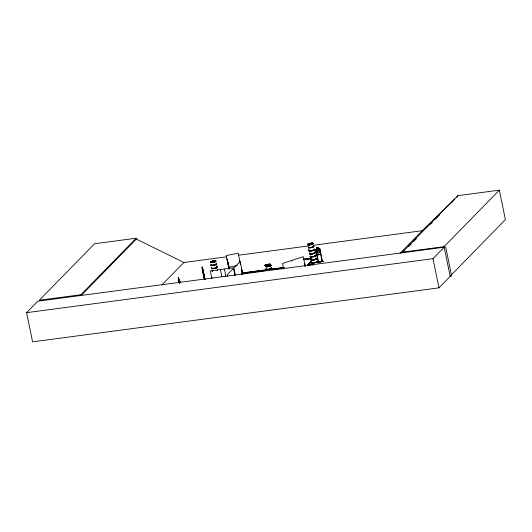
<?xml version="1.0" encoding="UTF-8"?>
<svg xmlns="http://www.w3.org/2000/svg" width="532" height="532" viewBox="0 0 532 532"><rect width="100%" height="100%" fill="white"/><g stroke="black" fill="none" stroke-linecap="round" stroke-linejoin="round"><path stroke-width="0.8" d="M178.28 277.611L179.098 282.073M179.038 280.823L179.051 279.134L179.75 282.977M202.373 268.354L203.503 272.923L203.397 271.912M320.483 254.203L320.63 252.707M317.398 262.176L318.568 262.921M212.587 262.269L212.7 262.476M214.077 261.126L213.279 261.378L213.791 261.119M213.385 261.405L214.07 261.252M267.403 266.712L267.782 266.565L267.357 266.618M267.815 266.579L267.51 266.452M268.746 265.302L268.374 265.468L268.886 265.475M268.653 265.255L269.172 265.335L268.82 265.448M309.657 244.853L310.076 244.806M310.741 243.523L311.493 243.55L311.067 243.463M318.369 248.703L319.34 248.457L319.898 248.856L320.543 254.249L317.178 255.087L316.394 253.784L315.609 249.927L316.939 249.069M315.669 249.947L316.048 249.348L319.326 248.511M316.986 249.096L316.374 249.754L316.926 252.434L317.87 253.405L319.2 253.066L319.679 251.736L319.127 249.056L318.316 248.757M211.783 277.943L212.135 277.937M234.486 274.931L234.838 274.918M241.395 268.7L242.047 271.965M26.6 312.663L37.805 301.205L444.193 247.2L432.988 258.658L26.6 312.663L32.592 341.85L438.98 287.845L450.185 276.387L444.08 246.655L499.349 190.15L505.4 219.643L450.132 276.148M136.172 238.216L94.57 243.742L39.308 300.248L80.904 294.721L136.172 238.216L136.345 239.068L183.886 262.482L226.732 256.79M136.345 239.068L81.077 295.573L80.904 294.721M161.828 285.032L184.012 262.349M233.495 268.321L227.164 274.798L227.483 276.354M241.442 274.326L242.592 273.149M291.942 260.919L292.248 261.046M311.659 261.744L308.779 264.69L307.942 264.803L311.32 260.906M307.942 264.803L310.821 261.857M309.75 265.096L308.021 264.584L311.586 261.378M400.017 253.378L422.202 230.702L454.887 199.094M404.32 250.964L402.598 252.727L402.485 252.181L457.746 195.676L499.349 190.15M408.35 246.841L411.229 243.902M413.53 241.548L416.41 238.602M430.228 224.477L432.529 222.123M435.409 219.177L439.439 215.061M451.528 202.699L453.257 200.936M456.669 197.372L457.859 196.222L457.746 195.676M318.748 262.642L317.571 261.897L318.808 262.888M213.279 261.332L213.631 261.232M212.733 262.369L212.421 262.476M268.427 265.342L268.72 265.235M268.534 265.382L268.966 265.488M315.895 250.831L316.281 250.732L318.648 262.429C319.173 261.771 317.557 262.196 318.595 261.943M315.622 249.94L318.289 262.469M321.973 261.079L322.099 261.531L322.006 260.966L323.163 261.704M310.695 243.629L311.047 243.403M311.26 243.616L311.067 243.703M242.12 271.413L242.013 271.932M265.894 265.129L264.763 265.501L265.847 264.889L266.545 265.262L265.847 264.889M269.352 264.889L267.523 264.883L268.653 264.51L269.352 264.889L268.913 264.417L269.95 264.005L268.959 264.663L269.305 264.65M264.763 265.501L265.787 265.089L265.342 264.617L267.144 264.377L266.153 265.036L266.545 265.262M265.342 264.617L266.047 264.996L267.19 264.617M267.576 265.129L268.6 264.717L268.148 264.244L269.95 264.005M270.003 264.244L268.201 264.484M264.717 265.255L265.741 264.843L265.388 264.856M266.2 265.308L266.1 264.796L267.144 264.377M267.523 264.883L268.554 264.471L268.148 264.244M322.572 261.418L318.242 262.522M308.101 264.949L308.706 264.324L307.868 264.437M213.585 261.212L214.077 261.152L213.598 261.199M304.337 263.879C304.976 263.247 304.005 265.588 304.909 266.306M241.914 271.559L241.947 271.207L242.06 272.224M311.845 254.03L311.572 254.057M322.146 261.518L319.705 249.821L320.138 249.747L322.505 261.438L318.302 262.515L318.116 262.07M321.98 261.019L322.492 260.986L322.066 261.099M321.96 260.786L323.13 261.545M318.329 248.763L318.063 247.26L316.633 247.626L316.999 249.102M316.693 247.659L318.036 247.327M317.205 255.034L320.497 254.21M202.286 267.443L202.06 266.865L202.213 268.554M202.273 267.15L205.033 279.599M202.792 268.766L203.982 274.565L202.991 272.384M202.187 269.465L204.335 279.659M178.473 277.844L179.676 283.124M178.386 280.158L178.938 282.565M179.138 280.071L178.393 278.815L178.366 279.26M179.976 281.641L179.317 280.637M179.051 279.134L180.115 282.844M179.783 281.036L179.922 281.661M239.42 260.301L239.919 262.748M227.224 259.403L227.237 259.024L227.363 259.722M227.211 259.363L227.403 259.855M227.59 261.571L229.033 268.667M228.767 266.811L228.694 266M228.594 267.257L237.372 265.515M322.538 261.385L322.405 260.966M422.142 230.708L313.248 245.292M238.27 255.26L308.307 245.95M303.326 259.197L311.293 258.14M303.892 259.33L311.06 258.379M303.4 259.563L310.568 258.612M303.167 259.802L311.134 258.745M241.92 272.996L266.319 269.751M271.2 269.106L284.214 267.377M242.499 273.122L266.086 269.99M271.779 269.232L283.982 267.609M241.994 273.362L266.392 270.116M271.273 269.471L283.476 267.849M241.761 273.594L266.166 270.356M271.859 269.598L284.055 267.975M402.485 252.181L444.08 246.655M450.178 276.101L451.641 275.902L445.703 246.961M241.827 272.012L241.754 271.586M311.14 243.476L311.34 243.556M308.706 264.324L312.829 264.697M308.021 264.584L312.976 265.022M322.219 260.946L323.376 261.691M266.1 264.796L266.492 265.022M321.993 261.199L318.661 262.09M319.885 248.85L319.313 248.504M202.798 268.813L202.14 268.128L204.488 279.619M202.752 268.82L202.173 267.204M203.264 271.779L202.473 268.833L204.88 279.632M178.526 277.87L178.213 277.564L178.526 279.061M179.317 280.949L179.178 280.391M179.47 282.472L178.672 279.526L179.63 283.137M202.858 270.203L204.807 279.559M228.228 264.151L228.428 264.83M432.988 258.658L438.98 287.845M308.607 249.023L308.873 250.366M305.228 266.027L303.307 256.683L282.499 263.433L283.616 268.879M304.69 263.766L305.182 266.173M268.806 264.377L269.006 264.936M268.5 264.198L268.6 264.717M265.687 264.57L265.787 265.089M242.805 274.193L240.191 261.478L233.861 267.948L235.297 274.958M241.501 268.587L242.698 274.306M240.451 264.311L238.17 253.199L226.193 255.586L228.973 269.106M234.978 275.609L233.382 267.822L210.286 270.894L211.882 278.675M227.663 261.305L228.042 262.981M228.221 263.872L229.192 268.633M227.191 259.037L227.497 260.527M227.676 261.471L229.172 269.066M224.371 269.019L225.807 276.028M220.394 269.551L221.837 276.554M216.83 265.608L217.096 266.944M179.982 282.705L179.464 281.102L179.736 282.445M179.091 282.532L178.4 279.22L179.025 282.452M271.234 267.988A2.899 0.632 -11.6 0 1 268.746 269.438A2.899 0.632 -11.6 0 1 266.313 268.946M271.24 268.188A2.86 0.625 -11.6 0 1 268.786 269.618A2.86 0.625 -11.6 0 1 266.386 269.125M271.2 267.822A2.899 0.632 -11.6 0 1 268.713 269.272A2.899 0.632 -11.6 0 1 266.279 268.78M271.127 267.649A2.86 0.625 -11.6 0 1 268.68 269.079A2.86 0.625 -11.6 0 1 266.273 268.587M216.843 267.244A2.853 0.625 -11.6 0 1 214.396 268.667A2.853 0.625 -11.6 0 1 212.002 268.181M216.843 267.044A2.899 0.632 -11.6 0 1 214.356 268.487A2.899 0.632 -11.6 0 1 211.922 267.995M217.335 270.389A2.846 0.618 -11.6 0 1 216.89 270.608M212.135 271.081A2.846 0.618 -11.6 0 1 212.521 270.688M217.349 269.751A2.846 0.618 -11.6 0 1 217.714 269.997A2.86 0.625 -11.6 0 0 217.395 269.93A2.86 0.625 -11.6 0 1 217.674 270.043A2.86 0.625 -11.6 0 0 217.402 269.937M216.178 263.819A2.899 0.632 -11.6 0 1 214.064 265.189A2.899 0.632 -11.6 0 1 210.971 264.983M216.73 266.698A2.853 0.625 -11.6 0 1 214.649 268.048A2.853 0.625 -11.6 0 1 211.603 267.849M216.178 264.018A2.853 0.625 -11.6 0 1 214.097 265.368A2.853 0.625 -11.6 0 1 211.058 265.162M216.81 266.878A2.899 0.632 -11.6 0 1 214.323 268.321A2.899 0.632 -11.6 0 1 211.889 267.829M216.145 263.653A2.899 0.632 -11.6 0 1 214.03 265.022A2.899 0.632 -11.6 0 1 210.938 264.816M216.344 263.579A2.853 0.625 -11.6 0 1 213.625 264.903A2.853 0.625 -11.6 0 1 210.945 264.623M212.547 270.868A2.86 0.625 -11.6 0 0 212.261 271.074A2.86 0.625 -11.6 0 1 212.547 270.888A2.86 0.625 -11.6 0 0 212.261 271.087M212.235 270.974A2.86 0.625 -11.6 0 1 212.521 270.768M217.382 269.824A2.86 0.625 -11.6 0 1 217.655 269.923M314.219 249.575A2.86 0.625 -11.6 0 1 311.772 250.998A2.86 0.625 -11.6 0 1 309.371 250.512M314.219 249.375A2.899 0.632 -11.6 0 1 311.732 250.825A2.899 0.632 -11.6 0 1 309.298 250.326M314.725 252.088A2.846 0.618 -11.6 0 1 312.284 253.505A2.846 0.618 -11.6 0 1 309.897 253.019M314.758 252.161A2.86 0.625 -11.6 0 1 312.304 253.591A2.86 0.625 -11.6 0 1 309.897 253.106M313.554 246.15A2.899 0.632 -11.6 0 1 311.074 247.599A2.899 0.632 -11.6 0 1 308.64 247.107M314.113 249.029A2.86 0.625 -11.6 0 1 311.659 250.459A2.86 0.625 -11.6 0 1 309.258 249.974M313.561 246.349A2.86 0.625 -11.6 0 1 311.107 247.779A2.86 0.625 -11.6 0 1 308.706 247.294M314.186 249.209A2.899 0.632 -11.6 0 1 311.699 250.658A2.899 0.632 -11.6 0 1 309.265 250.16M313.521 245.983A2.899 0.632 -11.6 0 1 311.406 247.36A2.899 0.632 -11.6 0 1 308.314 247.154M313.727 245.91A2.86 0.625 -11.6 0 1 311.001 247.24A2.86 0.625 -11.6 0 1 308.314 246.961M316.38 258.851A2.86 0.625 -11.6 0 1 313.654 260.181A2.86 0.625 -11.6 0 1 310.974 259.902M316.38 258.658A2.899 0.632 -11.6 0 1 313.621 260.002A2.899 0.632 -11.6 0 1 310.894 259.722M316.66 261.451A2.86 0.625 -11.6 0 1 314.578 262.808A2.86 0.625 -11.6 0 1 311.519 262.602A2.86 0.625 -11.6 0 0 314.578 262.808A2.86 0.625 -11.6 0 0 316.666 261.451M316.886 261.378A2.846 0.618 -11.6 0 1 314.173 262.702A2.846 0.618 -11.6 0 1 311.499 262.422M314.824 252.574A2.846 0.618 -11.6 0 1 312.384 253.997A2.846 0.618 -11.6 0 1 309.996 253.511M316.919 261.445A2.86 0.625 -11.6 0 1 314.186 262.775A2.86 0.625 -11.6 0 1 311.499 262.495M314.811 252.407A2.86 0.625 -11.6 0 1 312.351 253.837A2.86 0.625 -11.6 0 1 309.95 253.345M314.991 255.287A2.899 0.632 -11.6 0 1 315.137 256.131A2.899 0.632 -11.6 0 1 311.333 256.983A2.899 0.632 -11.6 0 1 310.522 256.291M315.556 258.166A2.86 0.625 -11.6 0 1 314.272 259.483A2.86 0.625 -11.6 0 1 310.861 259.363M315.004 255.486A2.86 0.625 -11.6 0 1 313.72 256.796A2.86 0.625 -11.6 0 1 310.309 256.683M316.347 258.492A2.899 0.632 -11.6 0 1 313.581 259.835A2.899 0.632 -11.6 0 1 310.861 259.556M315.41 255.167A2.899 0.632 -11.6 0 1 312.922 256.617A2.899 0.632 -11.6 0 1 310.488 256.125M315.336 254.994A2.86 0.625 -11.6 0 1 312.882 256.424A2.86 0.625 -11.6 0 1 310.482 255.932M317.837 247.619L316.979 247.839L317.079 248.318L317.93 248.098L317.837 247.619M318.415 249.235L317.085 249.575L317.637 252.254L318.967 251.915L318.415 249.235M320.158 250.2L315.882 251.29L320.164 250.2M266.725 266.559A2.86 0.625 -11.6 0 0 270.941 265.189A2.86 0.625 -11.6 0 0 266.751 265.448A2.86 0.625 -11.6 0 0 266.725 266.559A2.86 0.625 -11.6 0 0 270.948 265.202A2.86 0.625 -11.6 0 0 266.751 265.461A2.86 0.625 -11.6 0 0 266.725 266.572M266.785 266.838A2.846 0.618 -11.6 0 0 270.988 265.475A2.846 0.618 -11.6 0 0 266.811 265.727A2.846 0.618 -11.6 0 0 266.785 266.825A2.846 0.618 -11.6 0 0 270.981 265.468A2.846 0.618 -11.6 0 0 266.818 265.734A2.846 0.618 -11.6 0 0 266.785 266.838M266.745 266.665A2.86 0.625 -11.6 0 0 270.968 265.295A2.86 0.625 -11.6 0 0 266.771 265.554A2.86 0.625 -11.6 0 0 266.745 266.665M211.676 262.389A2.846 0.618 -11.6 0 0 215.872 261.026A2.846 0.618 -11.6 0 0 211.703 261.285A2.846 0.618 -11.6 0 0 211.676 262.389M211.736 262.668A2.846 0.618 -11.6 0 0 215.932 261.305A2.846 0.618 -11.6 0 0 211.763 261.564A2.846 0.618 -11.6 0 0 211.736 262.668M211.689 262.495A2.86 0.625 -11.6 0 0 215.912 261.126A2.86 0.625 -11.6 0 0 211.716 261.385A2.86 0.625 -11.6 0 0 211.689 262.495A2.86 0.625 -11.6 0 0 215.912 261.139A2.86 0.625 -11.6 0 0 211.723 261.398A2.86 0.625 -11.6 0 0 211.689 262.509M312.324 253.704A2.86 0.625 -11.6 0 0 314.778 252.274A2.86 0.625 -11.6 0 1 312.324 253.698A2.86 0.625 -11.6 0 1 309.923 253.219A2.86 0.625 -11.6 0 0 312.324 253.698M309.045 244.72A2.86 0.625 -11.6 0 0 313.262 243.35A2.86 0.625 -11.6 0 0 309.072 243.616A2.86 0.625 -11.6 0 0 309.045 244.72A2.86 0.625 -11.6 0 0 313.268 243.363A2.86 0.625 -11.6 0 0 309.072 243.623A2.86 0.625 -11.6 0 0 309.045 244.733M309.112 244.999A2.846 0.618 -11.6 0 0 313.308 243.636A2.846 0.618 -11.6 0 0 309.139 243.895A2.846 0.618 -11.6 0 0 309.112 244.999M309.065 244.84A2.86 0.625 -11.6 0 0 313.288 243.47A2.86 0.625 -11.6 0 0 309.099 243.729A2.86 0.625 -11.6 0 0 309.065 244.84"/></g></svg>
